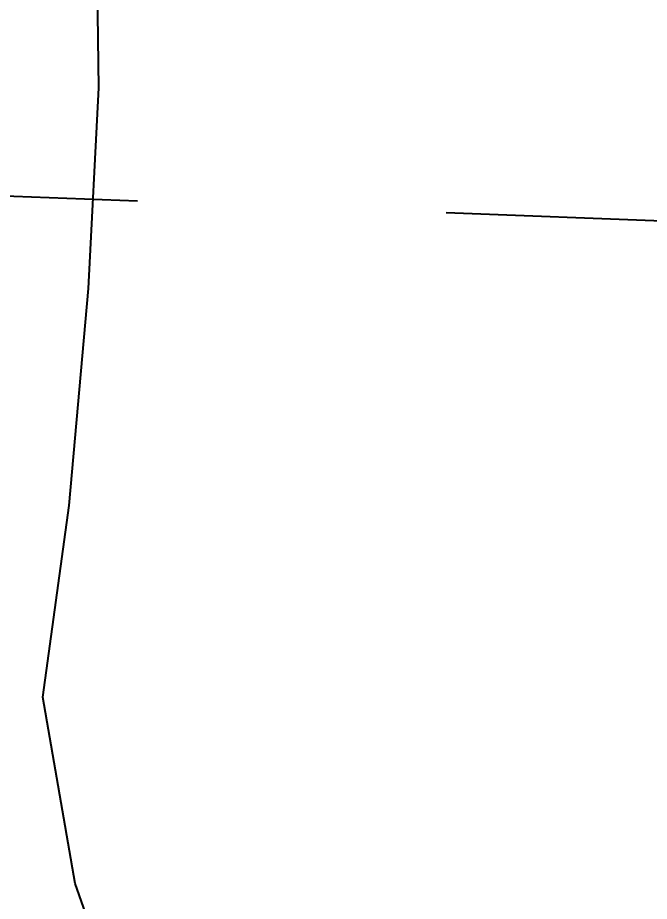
# Model space of a CAD drawing. Extents: x 327443 to 331974, y 6141950 to 6143778.
# Drawn here: x 330407.08 to 330432.66, y 6142832.52 to 6142868.28 of the extents above; entities that cross this region are included whole.
import ezdxf

# ---------------------------------------------------------------- set-up
doc = ezdxf.new("R2010")
doc.units = 0
doc.header["$LTSCALE"] = 5
doc.header["$PDSIZE"] = 0.5
doc.linetypes.add('foc-UNSURVEYED', pattern=[12.5, 10, -2.5])
doc.layers.get('Defpoints').update_dxf_attribs({"color": 9})
doc.layers.add('C-RW-T', color=13, linetype='Continuous', lineweight=9)
doc.layers.add('L-USEC', color=7, linetype='foc-UNSURVEYED')
doc.layers.add('WETLAND', color=143, linetype='Continuous')
doc.styles.add('80CG', font='ARIALN.TTF', dxfattribs={"height": 10})
doc.dimstyles.new('Compass 5 000', dxfattribs={"dimscale": 5, "dimtxt": 9, "dimasz": 2, "dimexe": 0.2, "dimexo": 0.0625, "dimgap": 0.5, "dimtad": 0, "dimtih": 1, "dimtoh": 1, "dimzin": 0, "dimdsep": 46, "dimtxsty": '80CG', "dimcen": 0.1, "dimse1": 1, "dimse2": 1, "dimclrd": 256, "dimclrt": 256, "dimaunit": 1, "dimadec": 4, "dimazin": 0, "dimtfac": 0.06, "dimtofl": 0, "dimtmove": 0, "dimatfit": 1, "dimfxl": 0.2, "dimtolj": 1, "dimtzin": 0, "dimlwd": -1, "dimarcsym": 0})

# ---------------------------------------------------------------- blocks, each defined once
blk = doc.blocks.new('*D479')
at = {"layer": 'C-RW-T', "transparency": 16777216}
for p, q in [((330362.91, 6142818.475), (330352.923, 6142818.982)), ((330402.856, 6142816.448), (330412.843, 6142815.941))]:
    blk.add_line(p, q, dxfattribs=at)
for points in [[(330362.995, 6142820.14), (330362.826, 6142816.811), (330372.898, 6142817.968)], [(330402.94, 6142818.112), (330402.772, 6142814.783), (330392.869, 6142816.955)]]:
    blk.add_solid(points, dxfattribs=at)
at = {"layer": 'Defpoints', "color": 0, "transparency": 16777216}
for p in [(330373.098, 6142821.91), (330393.069, 6142820.896), (330372.898, 6142817.968)]:
    blk.add_point(p, dxfattribs=at)
at = {"layer": 'C-RW-T', "transparency": 16777216, "insert": (330313.387, 6142818.982), "char_height": 10, "attachment_point": 5, "style": '80CG'}
blk.add_mtext('\\A1;Tamarack\\P20.00 P/L R/W\\PPLA ______', dxfattribs=at)

msp = doc.modelspace()

# ---------------------------------------------------------------- linework, layer by layer
at = {"layer": 'L-USEC', "flags": 128}
msp.add_lwpolyline([(329924.784, 6142879.186), (330726.594, 6142849.019)], dxfattribs=at)
at = {"layer": 'WETLAND'}
msp.add_lwpolyline([(330410.837, 6142829.173), (330409.409, 6142833.241), (330408.094, 6142840.776), (330409.167, 6142848.529), (330409.952, 6142857.314), (330410.365, 6142865.441), (330410.156, 6142881.406), (330408.503, 6142888.958), (330408.559, 6142896.763), (330410.712, 6142901.863), (330411.474, 6142903.666), (330413.752, 6142912.114), (330420.391, 6142915.851), (330428.179, 6142915.456), (330433.998, 6142909.729), (330439.445, 6142903.342), (330443.503, 6142896.347), (330448.221, 6142888.979), (330450.887, 6142884.052), (330452.566, 6142880.951), (330452.566, 6142880.951), (330457.318, 6142874.26), (330463.901, 6142870.192)], dxfattribs=at)

# ---------------------------------------------------------------- dimensions: what is measured, and where the dimension line sits
at = {"layer": 'C-RW-T'}
dim = msp.add_aligned_dim(p1=(330393.069, 6142820.896), p2=(330373.098, 6142821.91), distance=3.947, text='Tamarack\\P20.00 P/L R/W\\PPLA ______', dimstyle='Compass 5 000', dxfattribs=at)
dim.commit()
dim.dimension.update_dxf_attribs({"geometry": '*D479', "text_midpoint": (330313.387, 6142818.982)})

doc.saveas('drawing.dxf')
